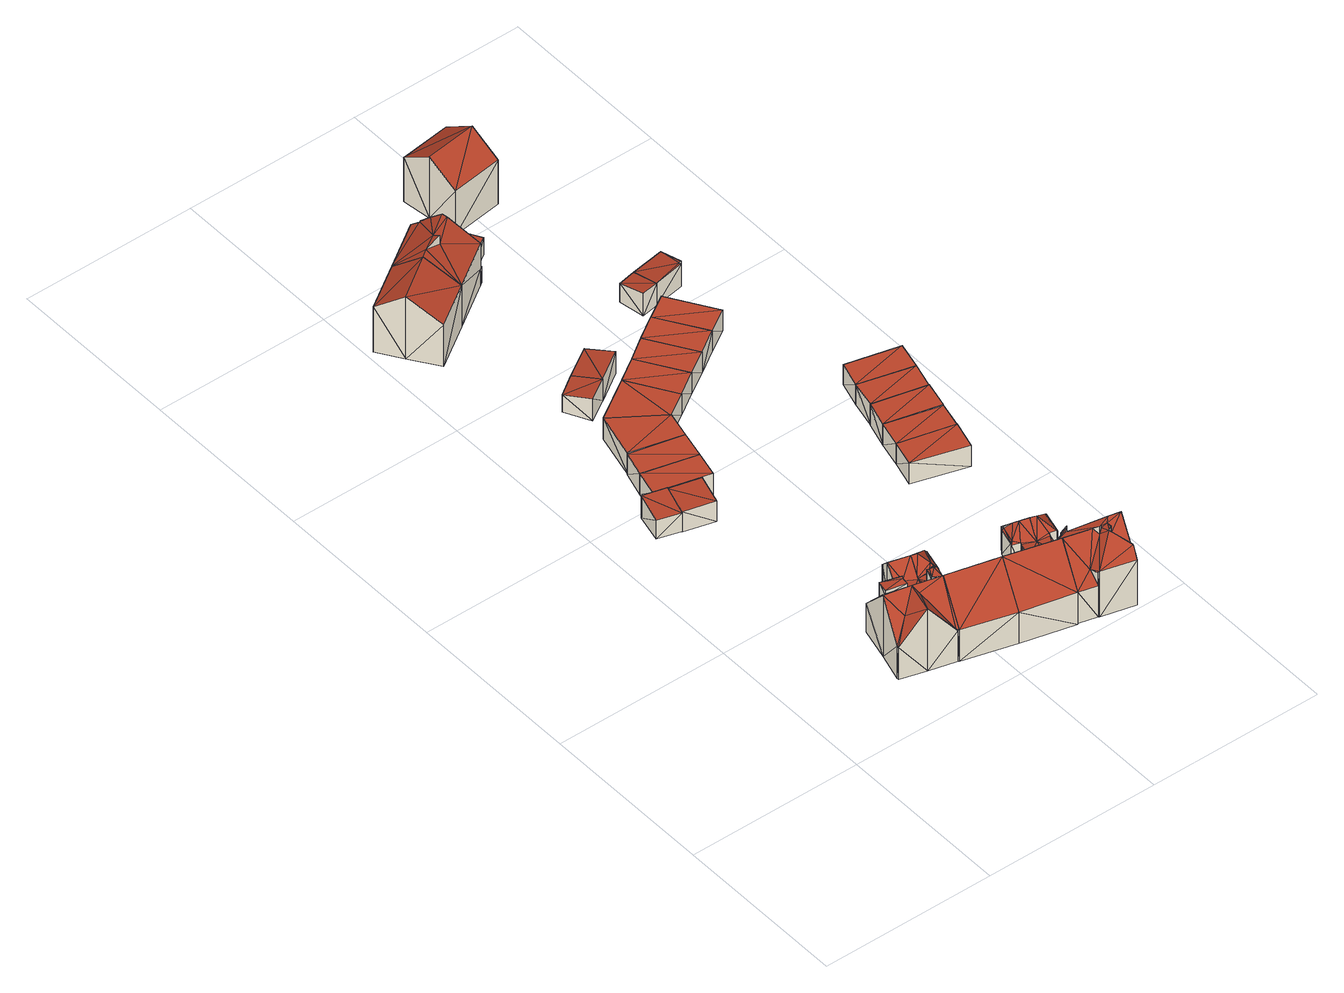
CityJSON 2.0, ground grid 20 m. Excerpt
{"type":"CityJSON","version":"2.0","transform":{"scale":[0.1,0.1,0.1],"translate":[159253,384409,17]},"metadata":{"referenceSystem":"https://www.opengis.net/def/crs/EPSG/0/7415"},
"CityObjects":{
"building1":{"type":"Building","attributes":{"oorspronkelijk_bouwjaar":1951,"status":"Pand in gebruik","geconstateerd":false,"h_maaiveld":18.17,"dak_type":"single horizontal","pw_datum":"2016-12-01","pw_actueel":"yes","pw_bron":"ahn3","reconstructie_methode":"tudelft3d-geoflow","versie_methode":"v21.03.1","kas_warenhuis":false,"ondergronds_type":"above ground","lod11_replace":false,"reconstruction_skipped":false},"geometry":[{"type":"Solid","lod":"2.2","boundaries":[[[[0,1,2]],[[3,0,2]],[[4,1,5]],[[5,1,0]],[[6,3,2]],[[7,6,2]],[[7,2,4]],[[4,2,1]],[[5,0,3]],[[6,5,3]],[[5,6,7]],[[4,5,7]]]],"semantics":{"surfaces":[{"type":"GroundSurface"},{"type":"WallSurface"},{"type":"RoofSurface"}],"values":[[0,0,1,1,1,1,1,1,1,1,2,2]]}}]},
"building2":{"type":"Building","attributes":{"oorspronkelijk_bouwjaar":1928,"status":"Pand in gebruik","geconstateerd":false,"h_maaiveld":17.98,"dak_type":"slanted","pw_datum":"2016-12-01","pw_actueel":"yes","pw_bron":"ahn3","reconstructie_methode":"tudelft3d-geoflow","versie_methode":"v21.03.1","kas_warenhuis":false,"ondergronds_type":"above ground","lod11_replace":false,"reconstruction_skipped":false},"geometry":[{"type":"Solid","lod":"2.2","boundaries":[[[[8,9,10]],[[11,12,13]],[[10,9,12]],[[10,14,15]],[[16,12,11]],[[10,12,16]],[[17,16,18]],[[19,16,17]],[[10,16,19]],[[10,19,14]],[[20,21,22]],[[23,21,20]],[[20,24,23]],[[25,23,26]],[[21,23,25]],[[22,14,20]],[[15,14,22]],[[27,20,28]],[[28,20,14]],[[28,14,19]],[[29,28,19]],[[30,11,13]],[[30,31,11]],[[32,12,33]],[[34,32,33]],[[33,12,9]],[[35,8,10]],[[36,35,10]],[[37,18,16]],[[38,37,39]],[[39,37,16]],[[40,15,22]],[[41,40,22]],[[39,16,31]],[[31,16,11]],[[42,23,43]],[[43,23,24]],[[36,10,44]],[[44,10,40]],[[40,10,15]],[[30,13,12]],[[32,30,12]],[[45,17,37]],[[37,17,18]],[[38,39,46]],[[43,24,20]],[[27,43,20]],[[41,22,21]],[[47,41,21]],[[33,9,8]],[[35,33,8]],[[34,33,48]],[[49,25,26]],[[50,49,26]],[[44,40,51]],[[52,44,51]],[[53,45,54]],[[55,53,54]],[[55,54,56]],[[56,54,57]],[[56,57,58]],[[58,57,52]],[[59,29,45]],[[53,59,45]],[[17,29,19]],[[45,29,17]],[[58,52,59]],[[59,52,29]],[[29,52,51]],[[50,26,23]],[[42,50,23]],[[47,21,49]],[[49,21,25]],[[33,35,48]],[[48,35,36]],[[48,36,60]],[[60,36,46]],[[61,39,31]],[[61,46,39]],[[34,48,32]],[[32,60,46]],[[32,48,60]],[[27,42,43]],[[41,47,27]],[[27,47,42]],[[42,47,49]],[[50,42,49]],[[29,51,28]],[[28,40,41]],[[28,51,40]],[[28,41,27]],[[44,52,57]],[[38,46,54]],[[36,44,57]],[[36,57,46]],[[54,45,37]],[[54,37,38]],[[46,57,54]],[[30,32,61]],[[61,32,46]],[[30,61,31]],[[56,58,55]],[[53,58,59]],[[53,55,58]]]],"semantics":{"surfaces":[{"type":"GroundSurface"},{"type":"WallSurface"},{"type":"RoofSurface"}],"values":[[0,0,0,0,0,0,0,0,0,0,0,0,0,0,0,0,0,1,1,1,1,1,1,1,1,1,1,1,1,1,1,1,1,1,1,1,1,1,1,1,1,1,1,1,1,1,1,1,1,1,1,1,1,1,1,1,1,1,1,1,1,1,1,1,1,1,1,1,1,1,1,1,1,2,2,2,2,2,2,2,2,2,2,2,2,2,2,2,2,2,2,2,2,2,2,2,2,2,2,2,2,2,2,2]]}}]},
"building3":{"type":"Building","attributes":{"oorspronkelijk_bouwjaar":1951,"status":"Pand in gebruik","geconstateerd":false,"h_maaiveld":18.15,"dak_type":"slanted","pw_datum":"2016-12-01","pw_actueel":"yes","pw_bron":"ahn3","reconstructie_methode":"tudelft3d-geoflow","versie_methode":"v21.03.1","kas_warenhuis":false,"ondergronds_type":"above ground","lod11_replace":false,"reconstruction_skipped":false},"geometry":[{"type":"Solid","lod":"2.2","boundaries":[[[[62,63,64]],[[64,63,65]],[[66,64,65]],[[67,66,65]],[[67,65,68]],[[68,65,63]],[[69,62,64]],[[66,69,64]],[[68,63,69]],[[69,63,62]],[[67,68,66]],[[66,68,69]]]],"semantics":{"surfaces":[{"type":"GroundSurface"},{"type":"WallSurface"},{"type":"RoofSurface"}],"values":[[0,0,1,1,1,1,1,1,1,1,2,2]]}}]},
"building4":{"type":"Building","attributes":{"oorspronkelijk_bouwjaar":1951,"status":"Pand in gebruik","geconstateerd":false,"h_maaiveld":18.12,"dak_type":"single horizontal","pw_datum":"2016-12-01","pw_actueel":"yes","pw_bron":"ahn3","reconstructie_methode":"tudelft3d-geoflow","versie_methode":"v21.03.1","kas_warenhuis":false,"ondergronds_type":"above ground","lod11_replace":false,"reconstruction_skipped":false},"geometry":[{"type":"Solid","lod":"2.2","boundaries":[[[[70,71,72]],[[72,71,73]],[[74,71,75]],[[75,71,70]],[[76,72,73]],[[77,76,73]],[[75,70,72]],[[76,75,72]],[[77,73,74]],[[74,73,71]],[[77,74,76]],[[76,74,75]]]],"semantics":{"surfaces":[{"type":"GroundSurface"},{"type":"WallSurface"},{"type":"RoofSurface"}],"values":[[0,0,1,1,1,1,1,1,1,1,2,2]]}}]},
"building5":{"type":"Building","attributes":{"oorspronkelijk_bouwjaar":1928,"status":"Pand in gebruik","geconstateerd":false,"h_maaiveld":17.94,"dak_type":"slanted","pw_datum":"2016-12-01","pw_actueel":"yes","pw_bron":"ahn3","reconstructie_methode":"tudelft3d-geoflow","versie_methode":"v21.03.1","kas_warenhuis":false,"ondergronds_type":"above ground","lod11_replace":false,"reconstruction_skipped":false},"geometry":[{"type":"Solid","lod":"2.2","boundaries":[[[[78,79,80]],[[81,82,83]],[[84,85,86]],[[84,87,88]],[[89,90,91]],[[79,90,80]],[[87,91,92]],[[87,92,93]],[[79,92,90]],[[92,91,90]],[[88,87,93]],[[84,88,85]],[[85,94,95]],[[86,85,82]],[[95,83,82]],[[85,95,82]],[[96,83,95]],[[97,96,95]],[[98,85,99]],[[100,98,99]],[[99,85,88]],[[101,91,102]],[[102,91,87]],[[49,89,91]],[[101,49,91]],[[103,78,104]],[[104,78,80]],[[36,82,35]],[[35,82,81]],[[105,93,92]],[[106,105,92]],[[106,92,107]],[[107,92,79]],[[108,109,110]],[[111,108,110]],[[86,109,84]],[[110,109,86]],[[112,113,108]],[[108,113,109]],[[110,86,82]],[[36,110,82]],[[99,88,93]],[[105,99,93]],[[104,80,90]],[[114,104,90]],[[111,110,115]],[[116,111,115]],[[117,118,112]],[[112,118,113]],[[113,118,119]],[[107,120,121]],[[120,107,103]],[[103,79,78]],[[103,107,79]],[[102,87,109]],[[109,87,84]],[[100,99,119]],[[118,100,119]],[[122,123,124]],[[124,123,125]],[[124,125,117]],[[117,125,118]],[[116,115,122]],[[122,115,123]],[[97,95,126]],[[126,95,94]],[[126,94,98]],[[98,94,85]],[[35,81,96]],[[96,81,83]],[[114,90,49]],[[49,90,89]],[[97,36,35]],[[96,97,35]],[[114,49,127]],[[127,49,101]],[[110,36,115]],[[126,98,115]],[[125,123,118]],[[118,123,100]],[[123,115,98]],[[100,123,98]],[[115,97,126]],[[36,97,115]],[[121,114,127]],[[121,104,114]],[[120,103,121]],[[103,104,121]],[[102,105,106]],[[121,106,107]],[[121,102,106]],[[121,127,102]],[[127,101,102]],[[111,112,108]],[[124,117,112]],[[124,112,111]],[[124,111,116]],[[124,116,122]],[[113,119,109]],[[102,119,99]],[[105,102,99]],[[109,119,102]]]],"semantics":{"surfaces":[{"type":"GroundSurface"},{"type":"WallSurface"},{"type":"RoofSurface"}],"values":[[0,0,0,0,0,0,0,0,0,0,0,0,0,0,0,0,1,1,1,1,1,1,1,1,1,1,1,1,1,1,1,1,1,1,1,1,1,1,1,1,1,1,1,1,1,1,1,1,1,1,1,1,1,1,1,1,1,1,1,1,1,1,1,1,1,1,1,1,1,1,1,1,2,2,2,2,2,2,2,2,2,2,2,2,2,2,2,2,2,2,2,2,2,2,2,2,2,2,2,2,2,2]]}}]},
"building6":{"type":"Building","attributes":{"oorspronkelijk_bouwjaar":1951,"status":"Pand in gebruik","geconstateerd":false,"h_maaiveld":18.12,"dak_type":"single horizontal","pw_datum":"2016-12-01","pw_actueel":"yes","pw_bron":"ahn3","reconstructie_methode":"tudelft3d-geoflow","versie_methode":"v21.03.1","kas_warenhuis":false,"ondergronds_type":"above ground","lod11_replace":false,"reconstruction_skipped":false},"geometry":[{"type":"Solid","lod":"2.2","boundaries":[[[[71,128,73]],[[73,128,129]],[[74,71,73]],[[77,74,73]],[[130,128,74]],[[74,128,71]],[[77,73,131]],[[131,73,129]],[[131,129,130]],[[130,129,128]],[[77,131,130]],[[74,77,130]]]],"semantics":{"surfaces":[{"type":"GroundSurface"},{"type":"WallSurface"},{"type":"RoofSurface"}],"values":[[0,0,1,1,1,1,1,1,1,1,2,2]]}}]},
"building7":{"type":"Building","attributes":{"oorspronkelijk_bouwjaar":1951,"status":"Pand in gebruik","geconstateerd":false,"h_maaiveld":18.13,"dak_type":"single horizontal","pw_datum":"2016-12-01","pw_actueel":"yes","pw_bron":"ahn3","reconstructie_methode":"tudelft3d-geoflow","versie_methode":"v21.03.1","kas_warenhuis":false,"ondergronds_type":"above ground","lod11_replace":false,"reconstruction_skipped":false},"geometry":[{"type":"Solid","lod":"2.2","boundaries":[[[[132,133,134]],[[129,132,134]],[[135,132,129]],[[131,135,129]],[[136,134,137]],[[137,134,133]],[[137,133,132]],[[135,137,132]],[[131,129,136]],[[136,129,134]],[[136,137,135]],[[131,136,135]]]],"semantics":{"surfaces":[{"type":"GroundSurface"},{"type":"WallSurface"},{"type":"RoofSurface"}],"values":[[0,0,1,1,1,1,1,1,1,1,2,2]]}}]},
"building8":{"type":"Building","attributes":{"oorspronkelijk_bouwjaar":1951,"status":"Pand in gebruik","geconstateerd":false,"h_maaiveld":18.32,"dak_type":"slanted","pw_datum":"2016-12-01","pw_actueel":"yes","pw_bron":"ahn3","reconstructie_methode":"tudelft3d-geoflow","versie_methode":"v21.03.1","kas_warenhuis":false,"ondergronds_type":"above ground","lod11_replace":false,"reconstruction_skipped":false},"geometry":[{"type":"Solid","lod":"2.2","boundaries":[[[[138,139,140]],[[141,140,142]],[[141,138,140]],[[141,142,143]],[[144,139,145]],[[145,139,138]],[[146,143,147]],[[147,143,142]],[[148,141,146]],[[146,141,143]],[[147,142,140]],[[149,147,140]],[[145,138,141]],[[148,145,141]],[[149,140,144]],[[144,140,139]],[[146,147,148]],[[148,147,149]],[[149,144,145]],[[148,149,145]]]],"semantics":{"surfaces":[{"type":"GroundSurface"},{"type":"WallSurface"},{"type":"RoofSurface"}],"values":[[0,0,0,0,1,1,1,1,1,1,1,1,1,1,1,1,2,2,2,2]]}}]},
"building9":{"type":"Building","attributes":{"oorspronkelijk_bouwjaar":1951,"status":"Pand in gebruik","geconstateerd":false,"h_maaiveld":18.27,"dak_type":"single horizontal","pw_datum":"2016-12-01","pw_actueel":"yes","pw_bron":"ahn3","reconstructie_methode":"tudelft3d-geoflow","versie_methode":"v21.03.1","kas_warenhuis":false,"ondergronds_type":"above ground","lod11_replace":false,"reconstruction_skipped":false},"geometry":[{"type":"Solid","lod":"2.2","boundaries":[[[[150,151,152]],[[152,151,153]],[[154,152,155]],[[155,152,153]],[[155,153,156]],[[156,153,151]],[[157,150,152]],[[154,157,152]],[[156,151,150]],[[157,156,150]],[[154,155,156]],[[157,154,156]]]],"semantics":{"surfaces":[{"type":"GroundSurface"},{"type":"WallSurface"},{"type":"RoofSurface"}],"values":[[0,0,1,1,1,1,1,1,1,1,2,2]]}}]},
"building10":{"type":"Building","attributes":{"oorspronkelijk_bouwjaar":1951,"status":"Pand in gebruik","geconstateerd":false,"h_maaiveld":18.14,"dak_type":"single horizontal","pw_datum":"2016-12-01","pw_actueel":"yes","pw_bron":"ahn3","reconstructie_methode":"tudelft3d-geoflow","versie_methode":"v21.03.1","kas_warenhuis":false,"ondergronds_type":"above ground","lod11_replace":false,"reconstruction_skipped":false},"geometry":[{"type":"Solid","lod":"2.2","boundaries":[[[[133,158,134]],[[134,158,159]],[[160,159,158]],[[161,160,158]],[[162,134,159]],[[160,162,159]],[[137,133,162]],[[162,133,134]],[[161,158,137]],[[137,158,133]],[[162,160,161]],[[137,162,161]]]],"semantics":{"surfaces":[{"type":"GroundSurface"},{"type":"WallSurface"},{"type":"RoofSurface"}],"values":[[0,0,1,1,1,1,1,1,1,1,2,2]]}}]},
"building11":{"type":"Building","attributes":{"oorspronkelijk_bouwjaar":1928,"status":"Pand in gebruik","geconstateerd":false,"h_maaiveld":17.92,"dak_type":"slanted","pw_datum":"2016-12-01","pw_actueel":"yes","pw_bron":"ahn3","reconstructie_methode":"tudelft3d-geoflow","versie_methode":"v21.03.1","kas_warenhuis":false,"ondergronds_type":"above ground","lod11_replace":false,"reconstruction_skipped":false},"geometry":[{"type":"Solid","lod":"2.2","boundaries":[[[[163,83,164]],[[165,95,94]],[[164,83,95]],[[166,165,167]],[[164,95,165]],[[168,169,167]],[[170,171,169]],[[172,171,170]],[[169,166,167]],[[170,173,174]],[[172,174,175]],[[170,174,172]],[[176,172,177]],[[171,172,176]],[[170,169,168]],[[166,164,165]],[[178,179,180]],[[180,179,165]],[[165,179,167]],[[181,171,182]],[[182,171,176]],[[183,175,184]],[[184,175,174]],[[182,176,185]],[[185,176,177]],[[186,166,187]],[[187,166,169]],[[188,184,189]],[[189,174,173]],[[189,184,174]],[[190,191,188]],[[188,191,184]],[[126,94,95]],[[97,126,95]],[[192,170,193]],[[193,170,168]],[[193,168,167]],[[179,193,167]],[[96,83,163]],[[194,96,163]],[[180,165,94]],[[126,180,94]],[[195,196,178]],[[178,196,179]],[[197,186,196]],[[195,197,196]],[[198,164,197]],[[197,164,186]],[[186,164,166]],[[199,200,201]],[[187,169,171]],[[181,187,171]],[[189,173,170]],[[192,189,170]],[[191,190,202]],[[200,172,183]],[[183,172,175]],[[185,177,172]],[[199,185,200]],[[200,185,172]],[[97,95,96]],[[96,95,83]],[[194,163,164]],[[198,194,164]],[[194,198,97]],[[96,194,97]],[[187,181,203]],[[193,187,192]],[[192,187,203]],[[189,202,190]],[[189,190,188]],[[192,203,202]],[[189,192,202]],[[202,203,201]],[[183,184,200]],[[200,202,201]],[[184,202,200]],[[191,202,184]],[[195,198,197]],[[126,97,195]],[[195,97,198]],[[126,195,180]],[[180,195,178]],[[196,186,179]],[[179,187,193]],[[179,186,187]],[[203,181,201]],[[201,182,185]],[[201,181,182]],[[201,185,199]]]],"semantics":{"surfaces":[{"type":"GroundSurface"},{"type":"WallSurface"},{"type":"RoofSurface"}],"values":[[0,0,0,0,0,0,0,0,0,0,0,0,0,0,0,0,1,1,1,1,1,1,1,1,1,1,1,1,1,1,1,1,1,1,1,1,1,1,1,1,1,1,1,1,1,1,1,1,1,1,1,1,1,1,1,1,1,1,1,1,1,1,1,1,2,2,2,2,2,2,2,2,2,2,2,2,2,2,2,2,2,2,2,2,2,2,2,2,2,2]]}}]},
"building12":{"type":"Building","attributes":{"oorspronkelijk_bouwjaar":1951,"status":"Pand in gebruik","geconstateerd":false,"h_maaiveld":18.25,"dak_type":"single horizontal","pw_datum":"2016-12-01","pw_actueel":"yes","pw_bron":"ahn3","reconstructie_methode":"tudelft3d-geoflow","versie_methode":"v21.03.1","kas_warenhuis":false,"ondergronds_type":"above ground","lod11_replace":false,"reconstruction_skipped":false},"geometry":[{"type":"Solid","lod":"2.2","boundaries":[[[[204,205,206]],[[206,205,207]],[[155,204,206]],[[154,155,206]],[[208,207,209]],[[209,207,205]],[[209,205,204]],[[155,209,204]],[[154,206,208]],[[208,206,207]],[[154,208,209]],[[155,154,209]]]],"semantics":{"surfaces":[{"type":"GroundSurface"},{"type":"WallSurface"},{"type":"RoofSurface"}],"values":[[0,0,1,1,1,1,1,1,1,1,2,2]]}}]},
"building13":{"type":"Building","attributes":{"oorspronkelijk_bouwjaar":1951,"status":"Pand in gebruik","geconstateerd":false,"h_maaiveld":18.13,"dak_type":"single horizontal","pw_datum":"2016-12-01","pw_actueel":"yes","pw_bron":"ahn3","reconstructie_methode":"tudelft3d-geoflow","versie_methode":"v21.03.1","kas_warenhuis":false,"ondergronds_type":"above ground","lod11_replace":false,"reconstruction_skipped":false},"geometry":[{"type":"Solid","lod":"2.2","boundaries":[[[[158,210,211]],[[159,158,211]],[[161,158,160]],[[160,158,159]],[[212,211,210]],[[213,212,210]],[[213,210,161]],[[161,210,158]],[[160,159,211]],[[212,160,211]],[[160,212,161]],[[161,212,213]]]],"semantics":{"surfaces":[{"type":"GroundSurface"},{"type":"WallSurface"},{"type":"RoofSurface"}],"values":[[0,0,1,1,1,1,1,1,1,1,2,2]]}}]},
"building14":{"type":"Building","attributes":{"oorspronkelijk_bouwjaar":1951,"status":"Pand in gebruik","geconstateerd":false,"h_maaiveld":18.31,"dak_type":"slanted","pw_datum":"2016-12-01","pw_actueel":"yes","pw_bron":"ahn3","reconstructie_methode":"tudelft3d-geoflow","versie_methode":"v21.03.1","kas_warenhuis":false,"ondergronds_type":"above ground","lod11_replace":false,"reconstruction_skipped":false},"geometry":[{"type":"Solid","lod":"2.2","boundaries":[[[[139,214,215]],[[216,217,218]],[[140,139,215]],[[216,218,219]],[[217,220,221]],[[217,221,218]],[[221,215,218]],[[140,215,221]],[[222,221,223]],[[142,221,222]],[[140,221,142]],[[224,225,226]],[[226,225,215]],[[215,225,218]],[[227,217,216]],[[228,227,216]],[[229,230,231]],[[232,229,231]],[[233,222,234]],[[234,222,223]],[[232,231,235]],[[236,232,235]],[[236,235,224]],[[224,235,225]],[[237,233,230]],[[229,237,230]],[[238,221,239]],[[239,221,220]],[[149,140,147]],[[147,140,142]],[[234,223,221]],[[238,234,221]],[[240,219,218]],[[225,240,218]],[[239,220,217]],[[227,239,217]],[[228,216,240]],[[240,216,219]],[[241,214,144]],[[144,214,139]],[[233,142,222]],[[237,147,233]],[[233,147,142]],[[144,139,140]],[[149,144,140]],[[226,215,241]],[[241,215,214]],[[242,243,244]],[[243,242,245]],[[244,243,229]],[[244,229,232]],[[245,147,243]],[[149,147,245]],[[243,147,237]],[[229,243,237]],[[230,227,231]],[[231,228,235]],[[231,227,228]],[[234,238,233]],[[233,238,230]],[[227,238,239]],[[230,238,227]],[[228,240,225]],[[235,228,225]],[[149,245,144]],[[244,245,242]],[[244,144,245]],[[232,236,244]],[[236,224,226]],[[226,144,244]],[[236,226,244]],[[241,144,226]]]],"semantics":{"surfaces":[{"type":"GroundSurface"},{"type":"WallSurface"},{"type":"RoofSurface"}],"values":[[0,0,0,0,0,0,0,0,0,0,0,1,1,1,1,1,1,1,1,1,1,1,1,1,1,1,1,1,1,1,1,1,1,1,1,1,1,1,1,1,1,1,1,1,1,1,1,1,1,2,2,2,2,2,2,2,2,2,2,2,2,2,2,2,2,2,2,2,2,2,2,2]]}}]},
"building15":{"type":"Building","attributes":{"oorspronkelijk_bouwjaar":1928,"status":"Pand in gebruik","geconstateerd":false,"h_maaiveld":17.95,"dak_type":"slanted","pw_datum":"2016-12-01","pw_actueel":"yes","pw_bron":"ahn3","reconstructie_methode":"tudelft3d-geoflow","versie_methode":"v21.03.1","kas_warenhuis":false,"ondergronds_type":"above ground","lod11_replace":false,"reconstruction_skipped":false},"geometry":[{"type":"Solid","lod":"2.2","boundaries":[[[[246,247,248]],[[249,248,250]],[[251,246,248]],[[251,248,252]],[[249,250,253]],[[252,248,249]],[[254,255,256]],[[254,256,257]],[[254,258,259]],[[260,254,257]],[[261,249,262]],[[252,263,264]],[[260,265,266]],[[258,254,260]],[[258,260,266]],[[266,265,262]],[[262,249,267]],[[266,262,267]],[[261,263,249]],[[263,252,249]],[[268,246,251]],[[269,270,268]],[[268,270,246]],[[271,260,257]],[[272,271,257]],[[273,255,254]],[[274,273,254]],[[275,248,276]],[[276,248,247]],[[277,278,275]],[[275,278,248]],[[248,278,250]],[[194,253,250]],[[278,194,250]],[[279,280,249]],[[198,279,249]],[[249,280,267]],[[281,261,282]],[[282,261,262]],[[283,258,187]],[[187,258,266]],[[187,266,267]],[[280,187,267]],[[284,285,286]],[[287,288,289]],[[289,288,290]],[[291,292,293]],[[278,277,294]],[[295,296,297]],[[298,299,292]],[[291,298,292]],[[276,247,246]],[[270,276,246]],[[182,259,258]],[[283,182,258]],[[300,256,273]],[[273,256,255]],[[272,257,300]],[[300,257,256]],[[289,290,279]],[[279,290,280]],[[282,262,301]],[[301,262,265]],[[285,284,302]],[[302,284,281]],[[281,284,263]],[[281,263,261]],[[302,281,288]],[[287,302,288]],[[268,251,252]],[[303,268,252]],[[198,249,194]],[[194,249,253]],[[303,252,304]],[[304,252,264]],[[296,295,305]],[[305,295,306]],[[305,306,307]],[[301,265,260]],[[271,301,260]],[[304,264,284]],[[284,264,263]],[[274,254,259]],[[182,274,259]],[[269,268,299]],[[298,269,299]],[[276,270,275]],[[275,270,298]],[[298,270,269]],[[303,304,308]],[[308,304,286]],[[286,304,284]],[[274,182,309]],[[309,182,283]],[[280,290,187]],[[281,282,288]],[[282,301,290]],[[288,282,290]],[[301,187,290]],[[307,306,293]],[[293,306,298]],[[293,298,291]],[[295,275,298]],[[307,308,286]],[[289,286,287]],[[287,285,302]],[[306,295,298]],[[287,286,285]],[[277,275,294]],[[308,307,293]],[[307,286,289]],[[295,294,275]],[[278,294,194]],[[297,294,295]],[[297,198,294]],[[198,194,294]],[[309,272,274]],[[274,300,273]],[[274,272,300]],[[309,283,187]],[[272,309,271]],[[301,271,187]],[[271,309,187]],[[289,279,198]],[[307,289,297]],[[297,289,198]],[[305,297,296]],[[307,297,305]],[[299,268,292]],[[293,303,308]],[[292,268,303]],[[292,303,293]]]],"semantics":{"surfaces":[{"type":"GroundSurface"},{"type":"WallSurface"},{"type":"RoofSurface"}],"values":[[0,0,0,0,0,0,0,0,0,0,0,0,0,0,0,0,0,0,0,0,1,1,1,1,1,1,1,1,1,1,1,1,1,1,1,1,1,1,1,1,1,1,1,1,1,1,1,1,1,1,1,1,1,1,1,1,1,1,1,1,1,1,1,1,1,1,1,1,1,1,1,1,1,1,1,1,1,1,1,1,1,1,1,1,1,1,2,2,2,2,2,2,2,2,2,2,2,2,2,2,2,2,2,2,2,2,2,2,2,2,2,2,2,2,2,2,2,2,2,2,2,2,2,2,2,2,2,2,2,2,2,2]]}}]},
"building16":{"type":"Building","attributes":{"oorspronkelijk_bouwjaar":1951,"status":"Pand in gebruik","geconstateerd":false,"h_maaiveld":18.08,"dak_type":"single horizontal","pw_datum":"2016-12-01","pw_actueel":"yes","pw_bron":"ahn3","reconstructie_methode":"tudelft3d-geoflow","versie_methode":"v21.03.1","kas_warenhuis":false,"ondergronds_type":"above ground","lod11_replace":false,"reconstruction_skipped":false},"geometry":[{"type":"Solid","lod":"2.2","boundaries":[[[[210,310,311]],[[211,210,311]],[[213,210,212]],[[212,210,211]],[[312,311,310]],[[313,312,310]],[[313,310,213]],[[213,310,210]],[[212,211,311]],[[312,212,311]],[[212,312,213]],[[213,312,313]]]],"semantics":{"surfaces":[{"type":"GroundSurface"},{"type":"WallSurface"},{"type":"RoofSurface"}],"values":[[0,0,1,1,1,1,1,1,1,1,2,2]]}}]},
"building17":{"type":"Building","attributes":{"oorspronkelijk_bouwjaar":1951,"status":"Pand in gebruik","geconstateerd":false,"h_maaiveld":18.05,"dak_type":"single horizontal","pw_datum":"2016-12-01","pw_actueel":"yes","pw_bron":"ahn3","reconstructie_methode":"tudelft3d-geoflow","versie_methode":"v21.03.1","kas_warenhuis":false,"ondergronds_type":"above ground","lod11_replace":false,"reconstruction_skipped":false},"geometry":[{"type":"Solid","lod":"2.2","boundaries":[[[[310,314,315]],[[311,310,315]],[[316,314,313]],[[313,314,310]],[[312,311,317]],[[317,311,315]],[[313,310,312]],[[312,310,311]],[[317,315,314]],[[316,317,314]],[[312,317,313]],[[313,317,316]]]],"semantics":{"surfaces":[{"type":"GroundSurface"},{"type":"WallSurface"},{"type":"RoofSurface"}],"values":[[0,0,1,1,1,1,1,1,1,1,2,2]]}}]},
"building18":{"type":"Building","attributes":{"oorspronkelijk_bouwjaar":1951,"status":"Pand in gebruik","geconstateerd":false,"h_maaiveld":17.99,"dak_type":"single horizontal","pw_datum":"2016-12-01","pw_actueel":"yes","pw_bron":"ahn3","reconstructie_methode":"tudelft3d-geoflow","versie_methode":"v21.03.1","kas_warenhuis":false,"ondergronds_type":"above ground","lod11_replace":false,"reconstruction_skipped":false},"geometry":[{"type":"Solid","lod":"2.2","boundaries":[[[[318,319,320]],[[320,319,321]],[[322,318,323]],[[323,318,320]],[[324,321,319]],[[325,324,319]],[[323,320,321]],[[324,323,321]],[[325,319,322]],[[322,319,318]],[[325,322,323]],[[324,325,323]]]],"semantics":{"surfaces":[{"type":"GroundSurface"},{"type":"WallSurface"},{"type":"RoofSurface"}],"values":[[0,0,1,1,1,1,1,1,1,1,2,2]]}}]},
"building19":{"type":"Building","attributes":{"oorspronkelijk_bouwjaar":1951,"status":"Pand in gebruik","geconstateerd":false,"h_maaiveld":18.02,"dak_type":"single horizontal","pw_datum":"2016-12-01","pw_actueel":"yes","pw_bron":"ahn3","reconstructie_methode":"tudelft3d-geoflow","versie_methode":"v21.03.1","kas_warenhuis":false,"ondergronds_type":"above ground","lod11_replace":false,"reconstruction_skipped":false},"geometry":[{"type":"Solid","lod":"2.2","boundaries":[[[[326,327,318]],[[318,327,319]],[[328,319,327]],[[329,328,327]],[[322,318,319]],[[328,322,319]],[[330,326,322]],[[322,326,318]],[[329,327,330]],[[330,327,326]],[[329,330,322]],[[328,329,322]]]],"semantics":{"surfaces":[{"type":"GroundSurface"},{"type":"WallSurface"},{"type":"RoofSurface"}],"values":[[0,0,1,1,1,1,1,1,1,1,2,2]]}}]},
"building20":{"type":"Building","attributes":{"oorspronkelijk_bouwjaar":1951,"status":"Pand in gebruik","geconstateerd":false,"h_maaiveld":18.05,"dak_type":"single horizontal","pw_datum":"2016-12-01","pw_actueel":"yes","pw_bron":"ahn3","reconstructie_methode":"tudelft3d-geoflow","versie_methode":"v21.03.1","kas_warenhuis":false,"ondergronds_type":"above ground","lod11_replace":false,"reconstruction_skipped":false},"geometry":[{"type":"Solid","lod":"2.2","boundaries":[[[[314,331,332]],[[315,314,332]],[[333,315,332]],[[334,333,332]],[[334,332,331]],[[335,334,331]],[[336,314,333]],[[333,314,315]],[[335,331,336]],[[336,331,314]],[[334,335,336]],[[333,334,336]]]],"semantics":{"surfaces":[{"type":"GroundSurface"},{"type":"WallSurface"},{"type":"RoofSurface"}],"values":[[0,0,1,1,1,1,1,1,1,1,2,2]]}}]},
"building21":{"type":"Building","attributes":{"oorspronkelijk_bouwjaar":1951,"status":"Pand in gebruik","geconstateerd":false,"h_maaiveld":18.22,"dak_type":"single horizontal","pw_datum":"2016-12-01","pw_actueel":"yes","pw_bron":"ahn3","reconstructie_methode":"tudelft3d-geoflow","versie_methode":"v21.03.1","kas_warenhuis":false,"ondergronds_type":"above ground","lod11_replace":false,"reconstruction_skipped":false},"geometry":[{"type":"Solid","lod":"2.2","boundaries":[[[[337,338,339]],[[340,337,339]],[[341,337,340]],[[342,341,340]],[[342,340,343]],[[343,340,339]],[[344,338,337]],[[341,344,337]],[[343,339,344]],[[344,339,338]],[[342,343,341]],[[341,343,344]]]],"semantics":{"surfaces":[{"type":"GroundSurface"},{"type":"WallSurface"},{"type":"RoofSurface"}],"values":[[0,0,1,1,1,1,1,1,1,1,2,2]]}}]},
"building22":{"type":"Building","attributes":{"oorspronkelijk_bouwjaar":1951,"status":"Pand in gebruik","geconstateerd":false,"h_maaiveld":18.04,"dak_type":"single horizontal","pw_datum":"2016-12-01","pw_actueel":"yes","pw_bron":"ahn3","reconstructie_methode":"tudelft3d-geoflow","versie_methode":"v21.03.1","kas_warenhuis":false,"ondergronds_type":"above ground","lod11_replace":false,"reconstruction_skipped":false},"geometry":[{"type":"Solid","lod":"2.2","boundaries":[[[[345,346,326]],[[326,346,327]],[[347,346,348]],[[348,346,345]],[[348,345,326]],[[330,348,326]],[[349,327,347]],[[347,327,346]],[[330,326,327]],[[349,330,327]],[[347,348,330]],[[349,347,330]]]],"semantics":{"surfaces":[{"type":"GroundSurface"},{"type":"WallSurface"},{"type":"RoofSurface"}],"values":[[0,0,1,1,1,1,1,1,1,1,2,2]]}}]},
"building23":{"type":"Building","attributes":{"oorspronkelijk_bouwjaar":1951,"status":"Pand in gebruik","geconstateerd":false,"h_maaiveld":18.31,"dak_type":"slanted","pw_datum":"2016-12-01","pw_actueel":"yes","pw_bron":"ahn3","reconstructie_methode":"tudelft3d-geoflow","versie_methode":"v21.03.1","kas_warenhuis":false,"ondergronds_type":"above ground","lod11_replace":false,"reconstruction_skipped":false},"geometry":[{"type":"Solid","lod":"2.2","boundaries":[[[[350,351,352]],[[353,352,354]],[[353,350,352]],[[353,354,355]],[[356,354,352]],[[357,356,352]],[[358,350,353]],[[359,358,353]],[[359,353,360]],[[360,353,355]],[[360,355,356]],[[356,355,354]],[[361,351,350]],[[358,361,350]],[[357,352,361]],[[361,352,351]],[[360,356,357]],[[359,360,357]],[[359,357,358]],[[358,357,361]]]],"semantics":{"surfaces":[{"type":"GroundSurface"},{"type":"WallSurface"},{"type":"RoofSurface"}],"values":[[0,0,0,0,1,1,1,1,1,1,1,1,1,1,1,1,2,2,2,2]]}}]},
"building24":{"type":"Building","attributes":{"oorspronkelijk_bouwjaar":1951,"status":"Pand in gebruik","geconstateerd":false,"h_maaiveld":18.05,"dak_type":"single horizontal","pw_datum":"2016-12-01","pw_actueel":"yes","pw_bron":"ahn3","reconstructie_methode":"tudelft3d-geoflow","versie_methode":"v21.03.1","kas_warenhuis":false,"ondergronds_type":"above ground","lod11_replace":false,"reconstruction_skipped":false},"geometry":[{"type":"Solid","lod":"2.2","boundaries":[[[[362,363,364]],[[364,363,365]],[[366,362,364]],[[348,366,364]],[[367,365,368]],[[368,365,363]],[[348,364,365]],[[367,348,365]],[[368,363,366]],[[366,363,362]],[[368,366,348]],[[367,368,348]]]],"semantics":{"surfaces":[{"type":"GroundSurface"},{"type":"WallSurface"},{"type":"RoofSurface"}],"values":[[0,0,1,1,1,1,1,1,1,1,2,2]]}}]},
"building25":{"type":"Building","attributes":{"oorspronkelijk_bouwjaar":1951,"status":"Pand in gebruik","geconstateerd":false,"h_maaiveld":18.18,"dak_type":"single horizontal","pw_datum":"2016-12-01","pw_actueel":"yes","pw_bron":"ahn3","reconstructie_methode":"tudelft3d-geoflow","versie_methode":"v21.03.1","kas_warenhuis":false,"ondergronds_type":"above ground","lod11_replace":false,"reconstruction_skipped":false},"geometry":[{"type":"Solid","lod":"2.2","boundaries":[[[[369,370,371]],[[339,369,372]],[[339,338,369]],[[369,338,370]],[[343,339,373]],[[373,339,372]],[[374,370,338]],[[344,374,338]],[[373,372,375]],[[375,372,369]],[[344,338,339]],[[343,344,339]],[[376,371,374]],[[374,371,370]],[[375,369,376]],[[376,369,371]],[[373,375,343]],[[344,375,374]],[[374,375,376]],[[344,343,375]]]],"semantics":{"surfaces":[{"type":"GroundSurface"},{"type":"WallSurface"},{"type":"RoofSurface"}],"values":[[0,0,0,0,1,1,1,1,1,1,1,1,1,1,1,1,2,2,2,2]]}}]},
"building26":{"type":"Building","attributes":{"oorspronkelijk_bouwjaar":1951,"status":"Pand in gebruik","geconstateerd":false,"h_maaiveld":18.07,"dak_type":"single horizontal","pw_datum":"2016-12-01","pw_actueel":"yes","pw_bron":"ahn3","reconstructie_methode":"tudelft3d-geoflow","versie_methode":"v21.03.1","kas_warenhuis":false,"ondergronds_type":"above ground","lod11_replace":false,"reconstruction_skipped":false},"geometry":[{"type":"Solid","lod":"2.2","boundaries":[[[[377,378,362]],[[362,378,363]],[[379,378,380]],[[380,378,377]],[[380,377,366]],[[366,377,362]],[[368,363,378]],[[379,368,378]],[[366,362,363]],[[368,366,363]],[[366,368,379]],[[380,366,379]]]],"semantics":{"surfaces":[{"type":"GroundSurface"},{"type":"WallSurface"},{"type":"RoofSurface"}],"values":[[0,0,1,1,1,1,1,1,1,1,2,2]]}}]}
},
"vertices":[
[75,354,12],[49,361,12],[57,393,12],[83,386,12],[49,361,36],[75,354,36],[83,386,41],[57,393,41],
[166,50,10],[164,50,10],[175,85,10],[105,68,10],[134,58,10],[105,66,10],[170,125,10],[184,120,10],[114,100,10],[137,134,10],[123,137,10],[160,128,10],[175,146,10],[194,157,10],[189,140,10],[171,164,10],[167,148,10],[197,169,10],[174,175,10],[175,146,39],[170,125,38],[160,128,39],[105,66,51],[105,68,52],[134,58,90],[164,50,50],[164,50,51],[166,50,50],[175,85,90],[123,137,47],[114,100,90],[114,100,89],[184,120,37],[189,140,37],[171,164,52],[167,148,38],[184,120,50],[137,134,48],[143,93,90],[194,157,53],[164,52,51],[197,169,40],[174,175,40],[159,126,39],[159,126,50],[137,134,68],[134,122,61],[134,122,67],[158,118,66],[158,118,58],[159,126,66],[160,128,67],[147,86,83],[124,80,71],
[75,354,11],[83,386,11],[110,345,11],[118,377,11],[110,345,37],[118,377,40],[83,386,40],[75,354,37],
[70,392,11],[77,420,11],[131,376,11],[138,405,11],[77,420,38],[70,392,38],[131,376,38],[138,405,38],
[212,137,9],[210,138,9],[219,164,9],[166,50,9],[175,85,9],[226,34,9],[185,122,9],[198,119,9],[182,111,9],[189,141,9],[199,122,9],[197,169,9],[216,164,9],[193,157,9],[203,140,9],[203,139,9],[245,107,9],[235,70,9],[226,34,49],[235,70,90],[198,119,47],[199,122,39],[199,122,43],[193,157,53],[189,141,37],[212,137,39],[219,164,38],[203,139,39],[203,140,39],[210,138,39],[185,122,65],[185,122,37],[182,111,60],[182,111,65],[187,121,65],[187,121,37],[216,164,41],[191,106,63],[191,106,65],[192,122,65],[192,122,46],[192,122,38],[210,138,41],[208,144,45],[195,119,65],[195,119,48],[192,120,65],[192,120,48],[245,107,47],[201,155,53],
[85,449,11],[145,435,11],[85,449,38],[145,435,38],
[86,450,11],[99,502,11],[152,465,11],[86,450,38],[152,465,38],[99,502,38],
[5,732,13],[54,764,13],[71,738,13],[23,705,13],[92,706,13],[44,674,13],[54,764,72],[5,732,71],[44,674,67],[92,706,67],[23,705,93],[71,738,93],
[106,526,13],[91,554,13],[131,542,13],[114,569,13],[131,542,41],[114,569,36],[91,554,35],[106,526,41],
[146,532,11],[178,481,11],[178,481,38],[146,532,38],[152,465,37],
[286,19,9],[295,54,9],[290,95,9],[304,89,9],[290,96,9],[295,115,9],[310,110,9],[295,116,9],[314,126,9],[294,140,9],[286,119,9],[287,121,9],[292,141,9],[317,139,9],[295,145,9],[290,96,46],[290,96,38],[290,95,47],[314,126,53],[317,139,40],[292,141,40],[287,121,40],[295,145,40],[304,89,37],[310,110,37],[287,121,42],[286,119,39],[288,121,42],[288,121,41],[295,116,39],[295,115,38],[286,19,50],[291,93,49],[291,93,38],[304,89,49],[295,54,90],[294,140,44],[294,140,42],[300,134,49],[289,121,42],[304,129,53],
[114,569,12],[148,591,12],[131,542,12],[165,564,12],[165,564,41],[148,591,35],
[172,549,11],[204,498,11],[204,498,38],[172,549,38],
[105,798,13],[110,791,13],[150,804,13],[159,790,13],[112,792,13],[144,813,13],[172,771,13],[140,750,13],[143,740,13],[146,742,13],[112,792,77],[112,792,40],[110,791,77],[159,790,37],[150,804,48],[126,769,90],[126,769,37],[123,773,40],[123,773,93],[143,740,34],[146,742,34],[117,783,48],[117,783,85],[143,740,67],[140,750,35],[172,771,35],[144,813,40],[105,798,72],[99,747,98],[99,747,87],[97,755,93],[80,744,93],
[349,13,10],[346,4,10],[308,13,10],[295,54,10],[307,14,10],[349,14,10],[355,39,10],[286,19,10],[339,133,10],[340,133,10],[333,107,10],[332,107,10],[314,126,10],[317,139,10],[324,109,10],[321,88,10],[319,88,10],[327,86,10],[365,76,10],[324,107,10],[310,110,10],[305,90,10],[349,14,71],[349,14,80],[349,13,79],[324,109,40],[332,107,40],[340,133,38],[339,133,39],[308,13,69],[346,4,68],[307,14,67],[307,14,50],[305,90,48],[305,90,37],[321,88,39],[319,88,38],[314,126,54],[327,86,57],[327,86,64],[323,83,61],[322,86,58],[322,86,39],[314,88,48],[314,88,38],[337,32,97],[337,32,87],[338,39,95],[307,26,63],[330,40,85],[330,40,95],[326,46,90],[334,31,94],[334,31,85],[333,107,39],[324,107,38],[321,88,57],[355,39,100],[365,76,57],[334,43,91],[334,43,89],[334,45,89],[342,42,100],[321,124,53],
[197,566,11],[230,514,11],[230,514,38],[197,566,38],
[223,583,11],[256,531,11],[223,583,38],[256,531,38],
[293,300,10],[354,284,10],[285,271,10],[346,253,10],[293,300,37],[285,271,37],[346,253,37],[354,284,38],
[300,329,10],[361,313,10],[354,284,37],[361,313,37],[300,329,37],
[249,599,11],[282,547,11],[256,531,37],[282,547,38],[249,599,38],[223,583,37],
[231,639,12],[251,643,12],[255,613,12],[236,610,12],[231,639,36],[236,610,41],[255,613,41],[251,643,36],
[308,358,10],[368,343,10],[368,343,38],[308,358,37],[361,313,38],
[160,876,13],[218,884,13],[223,851,13],[164,843,13],[227,817,13],[169,809,13],[227,817,70],[223,851,92],[160,876,70],[164,843,92],[169,809,70],[218,884,70],
[315,388,11],[376,372,11],[308,358,11],[368,343,11],[315,388,37],[368,343,37],[376,372,37],
[290,622,12],[289,649,12],[293,623,12],[290,619,12],[290,619,41],[289,649,36],[290,622,40],[293,623,40],
[323,417,11],[383,402,11],[383,402,37],[323,417,37]
]}
